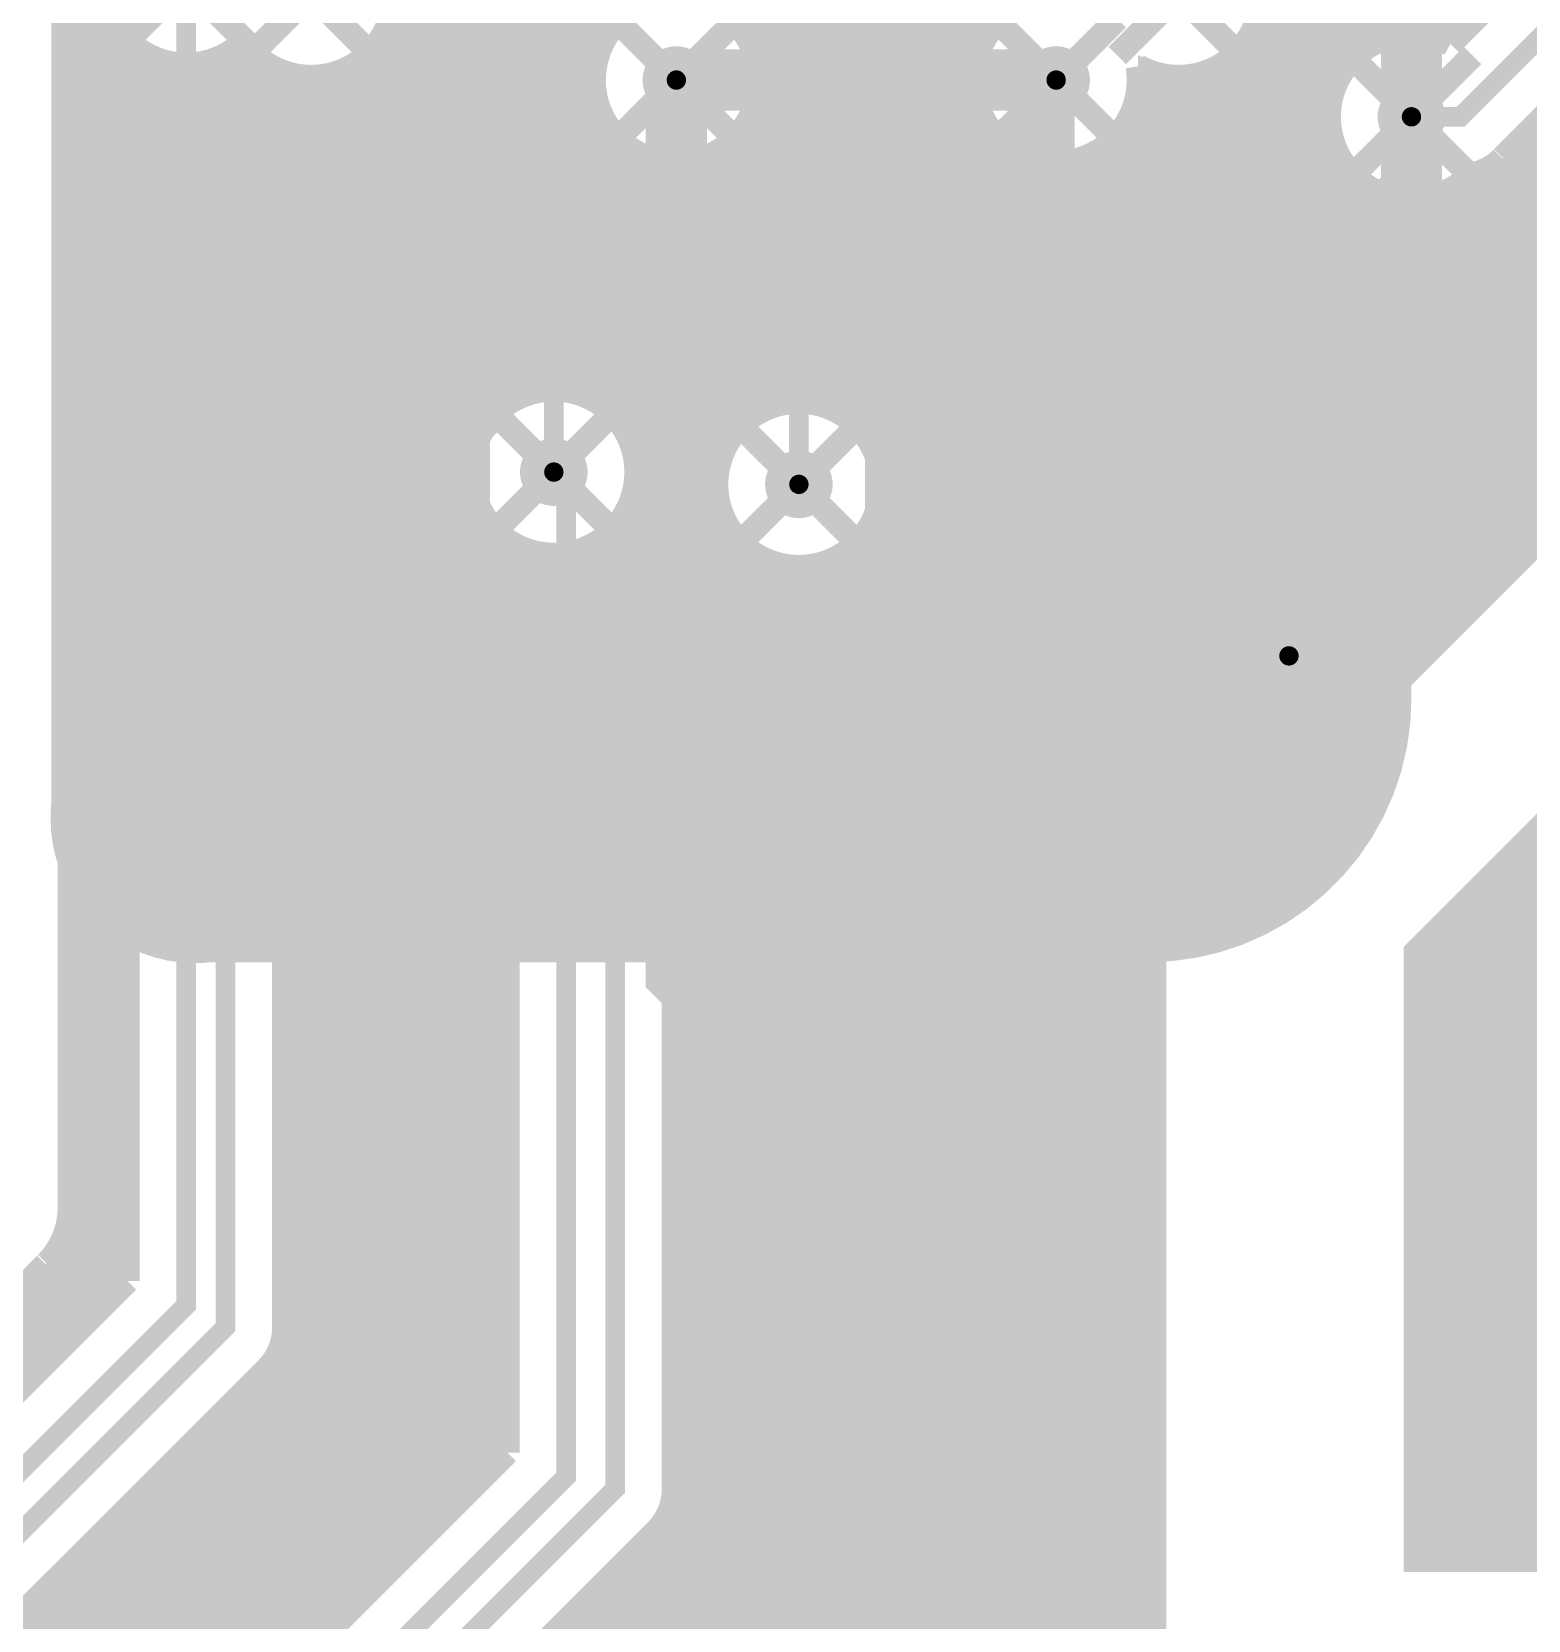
# Model space of a CAD drawing. Extents: x -20 to 155, y -91 to 215.
# Drawn here: x 45.39 to 60.9, y 74.46 to 90.92 of the extents above; entities that cross this region are included whole.
import ezdxf

# ---------------------------------------------------------------- set-up
doc = ezdxf.new("R2010")
doc.units = 0
doc.header["$MEASUREMENT"] = 0
doc.layers.get('0').update_dxf_attribs({"linetype": 'CONTINUOUS'})
for name, color, linetype in [('25-334-0_BOT', 7, 'CONTINUOUS'), ('25-334-0_DRD', 7, 'CONTINUOUS'), ('25-334-0_DRL', 2, 'CONTINUOUS'), ('25-334-0_IN1', 4, 'CONTINUOUS'), ('25-334-0_IN2', 3, 'CONTINUOUS'), ('25-334-0_SMT', 10, 'CONTINUOUS'), ('25-334-0_SPT', 14, 'CONTINUOUS'), ('25-334-0_SST', 12, 'CONTINUOUS'), ('25-334-0_TOP', 11, 'CONTINUOUS'), ('THRUHOLE_TAP', 15, 'CONTINUOUS')]:
    doc.layers.add(name, color=color, linetype=linetype)

# ---------------------------------------------------------------- blocks, each defined once
blk = doc.blocks.new('ROUND_64')
at = {"const_width": 0.35052}
blk.add_lwpolyline([(-0.17526, 0, 1), (0.17526, 0, 1)], format="xyb", close=True, dxfattribs=at)
blk = doc.blocks.new('ROUND_66')
at = {"const_width": 0.35052}
blk.add_lwpolyline([(-0.17526, 0, 1), (0.17526, 0, 1)], format="xyb", close=True, dxfattribs=at)
blk = doc.blocks.new('ROUND_84')
at = {"const_width": 0.10033}
blk.add_lwpolyline([(-0.050164, 0, 1), (0.050164, 0, 1)], format="xyb", close=True, dxfattribs=at)
blk = doc.blocks.new('ROUND_86')
at = {"const_width": 0.10033}
blk.add_lwpolyline([(-0.050164, 0, 1), (0.050164, 0, 1)], format="xyb", close=True, dxfattribs=at)
blk = doc.blocks.new('ROUND_87')
at = {"const_width": 0.10033}
blk.add_lwpolyline([(-0.050164, 0, 1), (0.050164, 0, 1)], format="xyb", close=True, dxfattribs=at)
blk = doc.blocks.new('ROUND_23')
at = {"const_width": 0.35052}
blk.add_lwpolyline([(-0.17526, 0, 1), (0.17526, 0, 1)], format="xyb", close=True, dxfattribs=at)
blk = doc.blocks.new('ROUND_69')
at = {"const_width": 0.35052}
blk.add_lwpolyline([(-0.17526, 0, 1), (0.17526, 0, 1)], format="xyb", close=True, dxfattribs=at)
blk = doc.blocks.new('RECTANGLE_5')
blk.add_solid([(0.4826, 0.4064), (0.4826, -0.4064), (-0.4826, 0.4064), (-0.4826, -0.4064)])
blk = doc.blocks.new('RECTANGLE_10')
blk.add_solid([(0.9017, 0.508), (0.9017, -0.508), (-0.9017, 0.508), (-0.9017, -0.508)])
blk = doc.blocks.new('OBLONG_50')
at = {"const_width": 0.65024}
blk.add_lwpolyline([(0, 0.50038), (0, -0.50038)], dxfattribs=at)
at = {"const_width": 0.32512}
for points in [[(-0.16256, 0.50038, 1), (0.16256, 0.50038, 1)], [(-0.16256, -0.50038, 1), (0.16256, -0.50038, 1)]]:
    blk.add_lwpolyline(points, format="xyb", close=True, dxfattribs=at)
blk = doc.blocks.new('ROUND_75')
at = {"const_width": 0.10033}
blk.add_lwpolyline([(-0.050164, 0, 1), (0.050164, 0, 1)], format="xyb", close=True, dxfattribs=at)

msp = doc.modelspace()

# ---------------------------------------------------------------- linework, layer by layer
at = {"layer": '25-334-0_BOT'}
for points, const_width in [([(45.9486, 148.5646), (45.9486, 81.99374)], 0.254), ([(45.72, 148.336), (45.72, 82.931)], 0.254), ([(59.436, 139.75842), (59.436, 90.86088)], 0.254), ([(59.2074, 99.60864), (59.2074, 90.75166)], 0.254), ([(58.9788, 99.29876), (58.9788, 90.52306)], 0.254), ([(58.7502, 91.59494), (58.7502, 82.1182)], 0.254), ([(59.563, 91.44), (59.563, 90.89136)], 0.254), ([(58.5216, 91.36634), (58.5216, 81.92516)], 0.254), ([(46.1772, 91.16568), (46.1772, 81.73466)], 0.254), ([(58.293, 91.25458), (58.293, 81.77276)], 0.254), ([(46.2534, 90.99804), (45.72, 90.99804)], 0.254), ([(58.0644, 90.97264), (58.0644, 81.65084)], 0.254), ([(59.563, 90.99804), (58.07456, 90.99804)], 0.254), ([(46.45406, 90.76944), (45.72, 90.76944)], 0.254), ([(46.4058, 90.81262), (46.4058, 81.57464)], 0.254), ([(47.62246, 90.76944), (47.5234, 90.76944)], 0.254), ([(47.5488, 90.78976), (47.5488, 81.407)], 0.254), ([(59.2328, 90.76944), (57.93994, 90.76944)], 0.254), ([(46.6344, 90.66022), (46.6344, 81.4705)], 0.254), ([(47.3202, 90.64752), (47.3202, 81.407)], 0.254), ([(47.7774, 90.62212), (47.7774, 81.407)], 0.254), ([(51.25974, 90.7034), (48.88738, 90.7034)], 0.254), ([(48.9204, 90.7034), (48.9204, 81.407)], 0.254), ([(49.149, 90.7034), (49.149, 81.407)], 0.254), ([(49.3776, 90.7034), (49.3776, 81.407)], 0.254), ([(49.6062, 90.7034), (49.6062, 81.407)], 0.254), ([(49.8348, 90.7034), (49.8348, 81.407)], 0.254), ([(50.0634, 90.7034), (50.0634, 86.79942)], 0.254), ([(50.292, 90.7034), (50.292, 87.05088)], 0.254), ([(50.5206, 90.7034), (50.5206, 87.17026)], 0.254), ([(50.7492, 90.7034), (50.7492, 87.21598)], 0.254), ([(50.9778, 90.7034), (50.9778, 87.1982)], 0.254), ([(51.2064, 90.7034), (51.2064, 87.11438)], 0.254), ([(52.07, 90.424), (56.007, 90.424)], 0.635), ([(57.8358, 90.66276), (57.8358, 81.55686)], 0.254), ([(47.91202, 90.54084), (45.72, 90.54084)], 0.254), ([(46.863, 90.59164), (46.863, 81.41462)], 0.254), ([(47.0916, 90.5891), (47.0916, 81.39684)], 0.254), ([(48.006, 90.50274), (48.006, 81.407)], 0.254), ([(48.2346, 90.45702), (48.2346, 81.407)], 0.254), ([(48.4632, 90.4748), (48.4632, 81.407)], 0.254), ([(51.2191, 90.54084), (48.65878, 90.54084)], 0.254), ([(48.6918, 90.55608), (48.6918, 81.407)], 0.254), ([(56.90362, 90.54084), (56.85536, 90.54084)], 0.254), ([(56.9214, 90.53322), (56.9214, 81.407)], 0.254), ([(57.15, 90.46464), (57.15, 81.41208)], 0.254), ([(57.3786, 90.4621), (57.3786, 81.44002)], 0.254), ([(57.6072, 90.52052), (57.6072, 81.48828)], 0.254), ([(58.9915, 90.54084), (57.65038, 90.54084)], 0.254), ([(51.2191, 90.31224), (45.72, 90.31224)], 0.254), ([(58.87466, 90.31224), (56.8579, 90.31224)], 0.254), ([(51.2826, 90.08364), (45.72, 90.08364)], 0.254), ([(58.83402, 90.08364), (56.7944, 90.08364)], 0.254), ([(51.42738, 89.85504), (45.72, 89.85504)], 0.254), ([(51.435, 89.84742), (51.435, 86.93658)], 0.254), ([(58.8518, 89.85504), (56.64962, 89.85504)], 0.254), ([(56.6928, 89.90838), (56.6928, 81.407)], 0.254), ([(51.7525, 89.62644), (45.72, 89.62644)], 0.254), ([(51.6636, 89.66708), (51.6636, 81.407)], 0.254), ([(58.9407, 89.62644), (56.32196, 89.62644)], 0.254), ([(56.4642, 89.69756), (56.4642, 81.407)], 0.254), ([(51.8922, 89.5858), (51.8922, 81.407)], 0.254), ([(52.1208, 89.56802), (52.1208, 81.407)], 0.254), ([(55.77332, 89.5985), (52.30114, 89.5985)], 0.254), ([(52.3494, 89.5985), (52.3494, 81.407)], 0.254), ([(52.578, 89.5985), (52.578, 86.6267)], 0.254), ([(52.8066, 89.5985), (52.8066, 86.90356)], 0.254), ([(53.0352, 89.5985), (53.0352, 87.0331)], 0.254), ([(53.2638, 89.5985), (53.2638, 87.08644)], 0.254), ([(53.4924, 89.5985), (53.4924, 87.07628)], 0.254), ([(53.721, 89.5985), (53.721, 87.00008)], 0.254), ([(53.9496, 89.5985), (53.9496, 86.83498)], 0.254), ([(54.1782, 89.5985), (54.1782, 86.41334)], 0.254), ([(54.4068, 89.5985), (54.4068, 81.407)], 0.254), ([(54.6354, 89.5985), (54.6354, 81.407)], 0.254), ([(54.864, 89.5985), (54.864, 81.407)], 0.254), ([(55.0926, 89.5985), (55.0926, 81.407)], 0.254), ([(55.3212, 89.5985), (55.3212, 81.407)], 0.254), ([(55.5498, 89.5985), (55.5498, 81.407)], 0.254), ([(55.7784, 89.59596), (55.7784, 81.407)], 0.254), ([(56.007, 89.56548), (56.007, 81.407)], 0.254), ([(56.2356, 89.59596), (56.2356, 81.407)], 0.254), ([(58.9788, 89.56294), (58.9788, 82.36458)], 0.254), ([(59.12358, 89.39784), (45.72, 89.39784)], 0.254), ([(59.2074, 89.33434), (59.2074, 82.69478)], 0.254), ([(59.563, 89.16924), (45.72, 89.16924)], 0.254), ([(59.436, 89.22258), (59.436, 83.20532)], 0.254), ([(59.563, 89.19464), (59.563, 84.074)], 0.254), ([(59.563, 88.94064), (45.72, 88.94064)], 0.254), ([(59.563, 88.71204), (45.72, 88.71204)], 0.254), ([(59.563, 88.48344), (45.72, 88.48344)], 0.254), ([(59.563, 88.25484), (45.72, 88.25484)], 0.254), ([(59.563, 88.02624), (45.72, 88.02624)], 0.254), ([(59.563, 87.79764), (45.72, 87.79764)], 0.254), ([(59.563, 87.56904), (45.72, 87.56904)], 0.254), ([(59.563, 87.34044), (45.72, 87.34044)], 0.254), ([(50.38598, 87.11184), (45.72, 87.11184)], 0.254), ([(59.563, 87.11184), (51.21148, 87.11184)], 0.254), ([(50.11928, 86.88324), (45.72, 86.88324)], 0.254), ([(52.7812, 86.88324), (51.47818, 86.88324)], 0.254), ([(59.563, 86.88324), (53.8988, 86.88324)], 0.254), ([(49.99482, 86.65464), (45.72, 86.65464)], 0.254), ([(52.59324, 86.65464), (51.60518, 86.65464)], 0.254), ([(59.563, 86.65464), (54.08676, 86.65464)], 0.254), ([(49.94402, 86.42604), (45.72, 86.42604)], 0.254), ([(52.50434, 86.42604), (51.65344, 86.42604)], 0.254), ([(59.563, 86.42604), (54.17566, 86.42604)], 0.254), ([(49.95672, 86.19744), (45.72, 86.19744)], 0.254), ([(52.48148, 86.19744), (51.64074, 86.19744)], 0.254), ([(59.563, 86.19744), (54.19598, 86.19744)], 0.254), ([(54.1782, 86.05012), (54.1782, 81.407)], 0.254), ([(50.03546, 85.96884), (45.72, 85.96884)], 0.254), ([(50.0634, 85.92058), (50.0634, 81.407)], 0.254), ([(52.52466, 85.96884), (51.562, 85.96884)], 0.254), ([(52.578, 85.8393), (52.578, 81.407)], 0.254), ([(59.563, 85.96884), (54.15534, 85.96884)], 0.254), ([(50.20564, 85.74024), (45.72, 85.74024)], 0.254), ([(50.292, 85.66912), (50.292, 81.407)], 0.254), ([(52.63642, 85.74024), (51.39182, 85.74024)], 0.254), ([(51.435, 85.78342), (51.435, 81.407)], 0.254), ([(59.563, 85.74024), (54.04104, 85.74024)], 0.254), ([(50.673, 85.51164), (45.72, 85.51164)], 0.254), ([(50.5206, 85.54974), (50.5206, 81.407)], 0.254), ([(50.7492, 85.50402), (50.7492, 81.407)], 0.254), ([(52.87518, 85.51164), (50.927, 85.51164)], 0.254), ([(50.9778, 85.5218), (50.9778, 81.407)], 0.254), ([(51.2064, 85.60308), (51.2064, 81.407)], 0.254), ([(52.8066, 85.5599), (52.8066, 81.407)], 0.254), ([(59.563, 85.51164), (53.80482, 85.51164)], 0.254), ([(53.9496, 85.62848), (53.9496, 81.407)], 0.254), ([(53.0352, 85.43036), (53.0352, 81.407)], 0.254), ([(53.2638, 85.37956), (53.2638, 81.407)], 0.254), ([(53.4924, 85.38972), (53.4924, 81.407)], 0.254), ([(53.721, 85.46338), (53.721, 81.407)], 0.254), ([(59.563, 85.28304), (45.72, 85.28304)], 0.254), ([(59.563, 85.05444), (45.72, 85.05444)], 0.254), ([(59.563, 84.82584), (45.72, 84.82584)], 0.254), ([(59.563, 84.59724), (45.72, 84.59724)], 0.254), ([(59.563, 84.36864), (45.72, 84.36864)], 0.254), ([(59.563, 84.14004), (45.72, 84.14004)], 0.254), ([(59.563, 84.0105), (59.56223, 84.07398)], 0.254), ([(59.56046, 83.91144), (45.72, 83.91144)], 0.254), ([(59.54268, 83.68284), (45.72, 83.68284)], 0.254), ([(59.50204, 83.45424), (45.72, 83.45424)], 0.254), ([(59.44108, 83.22564), (45.72, 83.22564)], 0.254), ([(59.35726, 82.99704), (45.72, 82.99704)], 0.254), ([(45.72, 82.931), (45.72, 82.6008)], 0.254), ([(59.24804, 82.76844), (45.70984, 82.76844)], 0.254), ([(59.10834, 82.53984), (45.72762, 82.53984)], 0.254), ([(58.93308, 82.31124), (45.78604, 82.31124)], 0.254), ([(58.70956, 82.08264), (45.89272, 82.08264)], 0.254), ([(58.42, 81.85404), (46.05782, 81.85404)], 0.254), ([(58.00598, 81.62544), (46.32198, 81.62544)], 0.254), ([(56.896, 81.407), (47.244, 81.407)], 0.254), ([(56.896, 81.407), (56.9595, 81.40623)], 0.254)]:
    msp.add_lwpolyline(points, dxfattribs=dict(at, const_width=const_width))
at = {"layer": '25-334-0_BOT', "const_width": 0.254}
for points in [[(46.13148, 91.44, 0.4142136), (46.99, 90.58148)], [(57.277, 90.45448, 0.3832869), (58.13044, 91.22156)], [(46.99, 90.58148, 0.1929268), (47.58291, 90.8191)], [(47.58182, 90.82024, 0.2446712), (48.2854, 90.45403)], [(59.563, 90.89136, 0.3713315), (58.83148, 90.043)], [(59.563, 90.89136, 0.3713315), (58.83148, 90.043)], [(48.2854, 90.45448, 0.1972779), (48.88864, 90.70213)], [(51.25974, 90.7034, 0.0832061), (51.21292, 90.424)], [(56.85282, 90.56624, 0.1298674), (57.277, 90.45418)], [(56.86552, 90.424, 0.0416763), (56.85363, 90.56638)], [(51.21148, 90.424, 0.4142136), (52.07, 89.56548)], [(56.007, 89.56548, 0.4142136), (56.86552, 90.424)], [(58.83148, 90.043, 0.3713321), (59.563, 89.19464)], [(58.83148, 90.043, 0.3713321), (59.563, 89.19464)], [(52.07, 89.56548, 0.068358), (52.30148, 89.59727)], [(55.77332, 89.5985, 0.0690745), (56.007, 89.56606)], [(50.8, 87.21852, 0.4142136), (49.94148, 86.36)], [(51.65852, 86.36, 0.4142136), (50.8, 87.21852)], [(53.34, 87.09152, 0.4142136), (52.48148, 86.233)], [(54.19852, 86.233, 0.4142136), (53.34, 87.09152)], [(49.94148, 86.36, 0.4142136), (50.8, 85.50148)], [(50.8, 85.50148, 0.4142136), (51.65852, 86.36)], [(52.48148, 86.233, 0.4142136), (53.34, 85.37448)], [(53.34, 85.37448, 0.4142136), (54.19852, 86.233)], [(56.9595, 81.407, 0.4142136), (59.563, 84.0105)], [(45.72, 82.931, 0.0302349), (45.71001, 82.7659)], [(45.70984, 82.7659, 0.4142136), (47.0789, 81.39684)], [(47.0789, 81.39684, 0.0302348), (47.24402, 81.40683)]]:
    msp.add_lwpolyline(points, format="xyb", dxfattribs=at)
at = {"layer": '25-334-0_DRD', "const_width": 0.254}
for points in [[(47.625, 92.075), (46.355, 90.805)], [(47.625, 90.805), (46.355, 92.075)], [(48.9204, 91.948), (47.6504, 90.678)], [(48.9204, 90.678), (47.6504, 91.948)], [(57.912, 91.948), (56.642, 90.678)], [(57.912, 90.678), (56.642, 91.948)], [(52.705, 91.059), (51.435, 89.789)], [(52.705, 89.789), (51.435, 91.059)], [(56.642, 91.059), (55.372, 89.789)], [(56.642, 89.789), (55.372, 91.059)], [(60.325, 90.678), (59.055, 89.408)], [(60.325, 89.408), (59.055, 90.678)], [(60.325, 90.678), (59.055, 89.408)], [(60.325, 89.408), (59.055, 90.678)], [(51.435, 86.995), (50.165, 85.725)], [(51.435, 85.725), (50.165, 86.995)], [(53.975, 86.868), (52.705, 85.598)], [(53.975, 85.598), (52.705, 86.868)], [(59.055, 85.09), (57.785, 83.82)], [(59.055, 83.82), (57.785, 85.09)]]:
    msp.add_lwpolyline(points, dxfattribs=at)
at = {"layer": '25-334-0_DRL', "const_width": 1.99898}
msp.add_lwpolyline([(60.60948, 74.96048), (60.60948, 81.026), (71.91248, 92.329)], dxfattribs=at)
at = {"layer": '25-334-0_IN1'}
for points, const_width in [([(91.567, 106.934), (77.089, 106.934), (60.198, 90.043), (59.69, 90.043)], 0.2032), ([(72.28332, 101.26472), (60.63488, 89.61882)], 0.254), ([(72.263, 96.901), (57.023, 81.661)], 0.254), ([(49.1998, 92.7735), (49.1998, 75.07986)], 0.254), ([(49.4284, 92.7735), (49.4284, 75.30846)], 0.254), ([(49.657, 92.7735), (49.657, 75.53706)], 0.254), ([(49.8856, 92.7735), (49.8856, 75.76566)], 0.254), ([(50.1142, 92.7735), (50.1142, 86.87562)], 0.254), ([(50.3428, 92.7735), (50.3428, 87.08644)], 0.254), ([(50.5714, 92.7735), (50.5714, 87.1855)], 0.254), ([(50.8, 92.7735), (50.8, 87.21852)], 0.254), ([(51.0286, 92.7735), (51.0286, 87.1855)], 0.254), ([(51.2572, 92.7735), (51.2572, 90.69832)], 0.254), ([(51.4858, 92.7735), (51.4858, 91.05138)], 0.254), ([(52.8574, 92.7735), (52.8574, 90.76436)], 0.254), ([(53.086, 92.7735), (53.086, 87.05088)], 0.254), ([(53.3146, 92.7735), (53.3146, 87.08898)], 0.254), ([(53.5432, 92.7735), (53.5432, 87.06612)], 0.254), ([(53.7718, 92.7735), (53.7718, 86.97468)], 0.254), ([(54.0004, 92.7735), (54.0004, 86.7791)], 0.254), ([(54.229, 92.7735), (54.229, 68.58)], 0.254), ([(54.4576, 92.7735), (54.4576, 68.8086)], 0.254), ([(54.6862, 92.7735), (54.6862, 69.0372)], 0.254), ([(54.9148, 92.7735), (54.9148, 69.2658)], 0.254), ([(55.1434, 92.7735), (55.1434, 69.4944)], 0.254), ([(55.372, 92.7735), (55.372, 91.00058)], 0.254), ([(59.0296, 92.7735), (59.0296, 90.5891)], 0.254), ([(59.2582, 92.7735), (59.2582, 90.78468)], 0.254), ([(59.4868, 92.7735), (59.4868, 90.87612)], 0.254), ([(59.7154, 92.7735), (59.7154, 90.89898)], 0.254), ([(59.944, 92.7735), (59.944, 90.86088)], 0.254), ([(62.07252, 92.77858), (60.09386, 90.79992)], 0.254), ([(60.1726, 92.7735), (60.1726, 90.87866)], 0.254), ([(58.801, 91.6813), (58.801, 83.439)], 0.254), ([(45.9994, 91.567), (45.9994, 77.59446)], 0.254), ([(26.035, 74.05878), (43.32478, 74.05878), (46.99, 77.724), (46.99, 91.44)], 0.2032), ([(48.2854, 91.313), (47.3964, 90.424), (47.3964, 77.4954), (40.61968, 70.71868), (26.035, 70.71868)], 0.2032), ([(45.7835, 91.3511), (45.7835, 78.74)], 0.254), ([(58.3438, 91.27236), (58.3438, 82.9818)], 0.254), ([(58.5724, 91.4019), (58.5724, 83.2104)], 0.254), ([(58.1152, 91.13012), (58.1152, 82.7532)], 0.254), ([(46.24832, 91.0082), (45.7835, 91.0082)], 0.254), ([(46.228, 91.0463), (46.228, 77.82306)], 0.254), ([(51.44262, 91.0082), (49.0855, 91.0082)], 0.254), ([(55.37962, 91.0082), (52.69738, 91.0082)], 0.254), ([(60.2996, 91.0082), (58.0771, 91.0082)], 0.254), ([(46.3804, 90.7796), (45.7835, 90.7796)], 0.254), ([(46.3804, 90.83548), (46.3804, 77.97546)], 0.254), ([(51.29022, 90.7796), (48.95596, 90.7796)], 0.254), ([(48.9712, 90.79738), (48.9712, 74.85126)], 0.254), ([(55.22722, 90.7796), (52.84978, 90.7796)], 0.254), ([(59.25058, 90.7796), (57.94756, 90.7796)], 0.254), ([(57.8866, 90.70848), (57.8866, 82.5246)], 0.254), ([(46.3804, 90.551), (45.7835, 90.551)], 0.254), ([(48.29048, 90.45448), (48.006, 90.17)], 0.254), ([(48.2854, 90.4494), (48.2854, 74.16546)], 0.254), ([(48.514, 90.48496), (48.514, 74.39406)], 0.254), ([(51.22164, 90.551), (48.6791, 90.551)], 0.254), ([(48.7426, 90.58656), (48.7426, 74.62266)], 0.254), ([(55.15864, 90.551), (52.91836, 90.551)], 0.254), ([(56.8833, 90.551), (56.85536, 90.551)], 0.254), ([(56.9722, 90.51036), (56.9722, 71.3232)], 0.254), ([(57.2008, 90.45956), (57.2008, 81.8388)], 0.254), ([(57.4294, 90.46972), (57.4294, 82.0674)], 0.254), ([(57.658, 90.54338), (57.658, 82.296)], 0.254), ([(58.99912, 90.551), (57.6707, 90.551)], 0.254), ([(46.3804, 90.3224), (45.7835, 90.3224)], 0.254), ([(51.2191, 90.3224), (48.15586, 90.3224)], 0.254), ([(55.1561, 90.3224), (52.9209, 90.3224)], 0.254), ([(58.87974, 90.3224), (56.8579, 90.3224)], 0.254), ([(48.006, 90.17), (48.006, 77.4954)], 0.254), ([(48.0568, 90.2208), (48.0568, 73.93686)], 0.254), ([(51.2572, 90.14968), (51.2572, 87.08644)], 0.254), ([(46.3804, 90.0938), (45.7835, 90.0938)], 0.254), ([(51.27752, 90.0938), (48.006, 90.0938)], 0.254), ([(52.8574, 90.08364), (52.8574, 86.94166)], 0.254), ([(55.21452, 90.0938), (52.85994, 90.0938)], 0.254), ([(56.7436, 89.98458), (56.7436, 71.0946)], 0.254), ([(58.83402, 90.0938), (56.79694, 90.0938)], 0.254), ([(46.3804, 89.8652), (45.7835, 89.8652)], 0.254), ([(51.41976, 89.8652), (48.006, 89.8652)], 0.254), ([(51.4858, 89.79662), (51.4858, 86.87562)], 0.254), ([(55.35676, 89.8652), (52.72024, 89.8652)], 0.254), ([(55.372, 89.84742), (55.372, 69.723)], 0.254), ([(58.8518, 89.8652), (56.65724, 89.8652)], 0.254), ([(60.8584, 89.8398), (60.8584, 85.4964)], 0.254), ([(65.2272, 89.8652), (60.88126, 89.8652)], 0.254), ([(46.3804, 89.6366), (45.7835, 89.6366)], 0.254), ([(51.72964, 89.6366), (48.006, 89.6366)], 0.254), ([(51.7144, 89.64422), (51.7144, 85.46846)], 0.254), ([(52.4002, 89.63152), (52.4002, 86.15426)], 0.254), ([(55.66664, 89.6366), (52.41036, 89.6366)], 0.254), ([(52.6288, 89.77376), (52.6288, 86.71306)], 0.254), ([(55.6006, 89.66708), (55.6006, 69.9516)], 0.254), ([(56.2864, 89.61374), (56.2864, 70.6374)], 0.254), ([(58.93308, 89.6366), (56.34736, 89.6366)], 0.254), ([(56.515, 89.73312), (56.515, 70.866)], 0.254), ([(60.6298, 89.6112), (60.6298, 85.2678)], 0.254), ([(64.9986, 89.6366), (60.65266, 89.6366)], 0.254), ([(51.943, 89.57564), (51.943, 85.69706)], 0.254), ([(52.1716, 89.5731), (52.1716, 85.92566)], 0.254), ([(55.8292, 89.5858), (55.8292, 70.1802)], 0.254), ([(56.0578, 89.56802), (56.0578, 70.4088)], 0.254), ([(59.0296, 89.49436), (59.0296, 83.6676)], 0.254), ([(60.4012, 89.46896), (60.4012, 85.0392)], 0.254), ([(46.3804, 89.408), (45.7835, 89.408)], 0.254), ([(59.11342, 89.408), (48.006, 89.408)], 0.254), ([(59.2582, 89.30132), (59.2582, 83.8962)], 0.254), ([(60.1726, 89.33434), (60.1726, 84.8106)], 0.254), ([(64.77, 89.408), (60.26658, 89.408)], 0.254), ([(46.3804, 89.1794), (45.7835, 89.1794)], 0.254), ([(64.5414, 89.1794), (48.006, 89.1794)], 0.254), ([(59.4868, 89.20988), (59.4868, 84.1248)], 0.254), ([(59.7154, 89.18448), (59.7154, 84.3534)], 0.254), ([(59.944, 89.22258), (59.944, 84.582)], 0.254), ([(46.3804, 88.9508), (45.7835, 88.9508)], 0.254), ([(64.3128, 88.9508), (48.006, 88.9508)], 0.254), ([(46.3804, 88.7222), (45.7835, 88.7222)], 0.254), ([(64.0842, 88.7222), (48.006, 88.7222)], 0.254), ([(46.3804, 88.4936), (45.7835, 88.4936)], 0.254), ([(63.8556, 88.4936), (48.006, 88.4936)], 0.254), ([(46.3804, 88.265), (45.7835, 88.265)], 0.254), ([(63.627, 88.265), (48.006, 88.265)], 0.254), ([(46.3804, 88.0364), (45.7835, 88.0364)], 0.254), ([(63.3984, 88.0364), (48.006, 88.0364)], 0.254), ([(46.3804, 87.8078), (45.7835, 87.8078)], 0.254), ([(63.1698, 87.8078), (48.006, 87.8078)], 0.254), ([(46.3804, 87.5792), (45.7835, 87.5792)], 0.254), ([(62.9412, 87.5792), (48.006, 87.5792)], 0.254), ([(46.3804, 87.3506), (45.7835, 87.3506)], 0.254), ([(62.7126, 87.3506), (48.006, 87.3506)], 0.254), ([(46.3804, 87.122), (45.7835, 87.122)], 0.254), ([(50.4063, 87.122), (48.006, 87.122)], 0.254), ([(62.484, 87.122), (51.1937, 87.122)], 0.254), ([(46.3804, 86.8934), (45.7835, 86.8934)], 0.254), ([(50.1269, 86.8934), (48.006, 86.8934)], 0.254), ([(52.79136, 86.8934), (51.47056, 86.8934)], 0.254), ([(62.2554, 86.8934), (53.8861, 86.8934)], 0.254), ([(46.3804, 86.6648), (45.7835, 86.6648)], 0.254), ([(49.99736, 86.6648), (48.006, 86.6648)], 0.254), ([(52.59832, 86.6648), (51.6001, 86.6648)], 0.254), ([(62.0268, 86.6648), (54.08168, 86.6648)], 0.254), ([(8.89, 47.37354), (11.55954, 47.37354), (24.765, 60.579), (35.56, 60.579), (50.927, 75.946), (50.927, 86.36), (50.8, 86.36)], 0.2032), ([(46.3804, 86.4362), (45.7835, 86.4362)], 0.254), ([(49.94656, 86.4362), (48.006, 86.4362)], 0.254), ([(52.50688, 86.4362), (51.65344, 86.4362)], 0.254), ([(61.7982, 86.4362), (54.17312, 86.4362)], 0.254), ([(26.035, 58.03392), (26.28392, 58.03392), (28.321, 60.071), (35.687, 60.071), (51.435, 75.819), (51.435, 84.328), (53.34, 86.233)], 0.2032), ([(46.3804, 86.2076), (45.7835, 86.2076)], 0.254), ([(49.95672, 86.2076), (48.006, 86.2076)], 0.254), ([(52.48148, 86.23808), (51.5366, 85.29066)], 0.254), ([(52.451, 86.2076), (51.64328, 86.2076)], 0.254), ([(61.5696, 86.2076), (54.19598, 86.2076)], 0.254), ([(46.3804, 85.979), (45.7835, 85.979)], 0.254), ([(50.03038, 85.979), (48.006, 85.979)], 0.254), ([(50.1142, 85.84438), (50.1142, 75.99426)], 0.254), ([(51.5366, 85.92058), (51.5366, 85.29066)], 0.254), ([(52.2224, 85.979), (51.56708, 85.979)], 0.254), ([(61.341, 85.979), (54.15788, 85.979)], 0.254), ([(46.3804, 85.7504), (45.7835, 85.7504)], 0.254), ([(50.19548, 85.7504), (48.006, 85.7504)], 0.254), ([(51.9938, 85.7504), (51.5366, 85.7504)], 0.254), ([(54.0004, 85.68436), (54.0004, 68.3514)], 0.254), ([(61.1124, 85.7504), (54.04866, 85.7504)], 0.254), ([(46.3804, 85.5218), (45.7835, 85.5218)], 0.254), ([(50.3174, 85.5218), (48.006, 85.5218)], 0.254), ([(50.3174, 85.65134), (50.3174, 76.19746)], 0.254), ([(51.7652, 85.5218), (51.5366, 85.5218)], 0.254), ([(60.8838, 85.5218), (53.82006, 85.5218)], 0.254), ([(53.34508, 85.37448), (52.0446, 84.074)], 0.254), ([(53.3146, 85.344), (53.3146, 67.6656)], 0.254), ([(53.5432, 85.39988), (53.5432, 67.8942)], 0.254), ([(53.7718, 85.49132), (53.7718, 68.1228)], 0.254), ([(46.3804, 85.2932), (45.7835, 85.2932)], 0.254), ([(50.3174, 85.2932), (48.006, 85.2932)], 0.254), ([(60.6552, 85.2932), (53.26126, 85.2932)], 0.254), ([(46.3804, 85.0646), (45.7835, 85.0646)], 0.254), ([(50.3174, 85.0646), (48.006, 85.0646)], 0.254), ([(60.4266, 85.0646), (53.03266, 85.0646)], 0.254), ([(53.086, 85.1154), (53.086, 67.437)], 0.254), ([(46.3804, 84.836), (45.7835, 84.836)], 0.254), ([(50.3174, 84.836), (48.006, 84.836)], 0.254), ([(60.198, 84.836), (52.80406, 84.836)], 0.254), ([(52.8574, 84.8868), (52.8574, 67.2084)], 0.254), ([(46.3804, 84.6074), (45.7835, 84.6074)], 0.254), ([(50.3174, 84.6074), (48.006, 84.6074)], 0.254), ([(59.9694, 84.6074), (52.57546, 84.6074)], 0.254), ([(52.6288, 84.6582), (52.6288, 66.9798)], 0.254), ([(46.3804, 84.3788), (45.7835, 84.3788)], 0.254), ([(50.3174, 84.3788), (48.006, 84.3788)], 0.254), ([(59.7408, 84.3788), (52.34686, 84.3788)], 0.254), ([(52.4002, 84.4296), (52.4002, 66.7512)], 0.254), ([(52.1716, 84.201), (52.1716, 66.5226)], 0.254), ([(46.3804, 84.1502), (45.7835, 84.1502)], 0.254), ([(50.3174, 84.1502), (48.006, 84.1502)], 0.254), ([(52.0446, 84.074), (52.0446, 75.819)], 0.254), ([(59.5122, 84.1502), (52.11826, 84.1502)], 0.254), ([(46.3804, 83.9216), (45.7835, 83.9216)], 0.254), ([(50.3174, 83.9216), (48.006, 83.9216)], 0.254), ([(59.2836, 83.9216), (52.0446, 83.9216)], 0.254), ([(46.3804, 83.693), (45.7835, 83.693)], 0.254), ([(50.3174, 83.693), (48.006, 83.693)], 0.254), ([(59.055, 83.693), (52.0446, 83.693)], 0.254), ([(46.3804, 83.4644), (45.7835, 83.4644)], 0.254), ([(50.3174, 83.4644), (48.006, 83.4644)], 0.254), ([(58.8264, 83.4644), (52.0446, 83.4644)], 0.254), ([(46.3804, 83.2358), (45.7835, 83.2358)], 0.254), ([(50.3174, 83.2358), (48.006, 83.2358)], 0.254), ([(58.5978, 83.2358), (52.0446, 83.2358)], 0.254), ([(46.3804, 83.0072), (45.7835, 83.0072)], 0.254), ([(50.3174, 83.0072), (48.006, 83.0072)], 0.254), ([(58.3692, 83.0072), (52.0446, 83.0072)], 0.254), ([(46.3804, 82.7786), (45.7835, 82.7786)], 0.254), ([(50.3174, 82.7786), (48.006, 82.7786)], 0.254), ([(58.1406, 82.7786), (52.0446, 82.7786)], 0.254), ([(46.3804, 82.55), (45.7835, 82.55)], 0.254), ([(50.3174, 82.55), (48.006, 82.55)], 0.254), ([(57.912, 82.55), (52.0446, 82.55)], 0.254), ([(46.3804, 82.3214), (45.7835, 82.3214)], 0.254), ([(50.3174, 82.3214), (48.006, 82.3214)], 0.254), ([(57.6834, 82.3214), (52.0446, 82.3214)], 0.254), ([(46.3804, 82.0928), (45.7835, 82.0928)], 0.254), ([(50.3174, 82.0928), (48.006, 82.0928)], 0.254), ([(57.4548, 82.0928), (52.0446, 82.0928)], 0.254), ([(46.3804, 81.8642), (45.7835, 81.8642)], 0.254), ([(50.3174, 81.8642), (48.006, 81.8642)], 0.254), ([(57.2262, 81.8642), (52.0446, 81.8642)], 0.254), ([(46.3804, 81.6356), (45.7835, 81.6356)], 0.254), ([(50.3174, 81.6356), (48.006, 81.6356)], 0.254), ([(57.023, 81.6356), (52.0446, 81.6356)], 0.254), ([(57.023, 81.661), (57.023, 71.374)], 0.254), ([(46.3804, 81.407), (45.7835, 81.407)], 0.254), ([(50.3174, 81.407), (48.006, 81.407)], 0.254), ([(57.023, 81.407), (52.0446, 81.407)], 0.254), ([(46.3804, 81.1784), (45.7835, 81.1784)], 0.254), ([(50.3174, 81.1784), (48.006, 81.1784)], 0.254), ([(57.023, 81.1784), (52.0446, 81.1784)], 0.254), ([(46.3804, 80.9498), (45.7835, 80.9498)], 0.254), ([(50.3174, 80.9498), (48.006, 80.9498)], 0.254), ([(57.023, 80.9498), (52.0446, 80.9498)], 0.254), ([(46.3804, 80.7212), (45.7835, 80.7212)], 0.254), ([(50.3174, 80.7212), (48.006, 80.7212)], 0.254), ([(57.023, 80.7212), (52.0446, 80.7212)], 0.254), ([(46.3804, 80.4926), (45.7835, 80.4926)], 0.254), ([(50.3174, 80.4926), (48.006, 80.4926)], 0.254), ([(57.023, 80.4926), (52.0446, 80.4926)], 0.254), ([(46.3804, 80.264), (45.7835, 80.264)], 0.254), ([(50.3174, 80.264), (48.006, 80.264)], 0.254), ([(57.023, 80.264), (52.0446, 80.264)], 0.254), ([(46.3804, 80.0354), (45.7835, 80.0354)], 0.254), ([(50.3174, 80.0354), (48.006, 80.0354)], 0.254), ([(57.023, 80.0354), (52.0446, 80.0354)], 0.254), ([(46.3804, 79.8068), (45.7835, 79.8068)], 0.254), ([(50.3174, 79.8068), (48.006, 79.8068)], 0.254), ([(57.023, 79.8068), (52.0446, 79.8068)], 0.254), ([(46.3804, 79.5782), (45.7835, 79.5782)], 0.254), ([(50.3174, 79.5782), (48.006, 79.5782)], 0.254), ([(57.023, 79.5782), (52.0446, 79.5782)], 0.254), ([(46.3804, 79.3496), (45.7835, 79.3496)], 0.254), ([(50.3174, 79.3496), (48.006, 79.3496)], 0.254), ([(57.023, 79.3496), (52.0446, 79.3496)], 0.254), ([(46.3804, 79.121), (45.7835, 79.121)], 0.254), ([(50.3174, 79.121), (48.006, 79.121)], 0.254), ([(57.023, 79.121), (52.0446, 79.121)], 0.254), ([(46.3804, 78.8924), (45.7835, 78.8924)], 0.254), ([(50.3174, 78.8924), (48.006, 78.8924)], 0.254), ([(57.023, 78.8924), (52.0446, 78.8924)], 0.254), ([(45.7708, 78.59522), (45.7708, 77.36586)], 0.254), ([(46.3804, 78.6638), (45.77842, 78.6638)], 0.254), ([(50.3174, 78.6638), (48.006, 78.6638)], 0.254), ([(57.023, 78.6638), (52.0446, 78.6638)], 0.254), ([(46.3804, 78.4352), (45.72508, 78.4352)], 0.254), ([(50.3174, 78.4352), (48.006, 78.4352)], 0.254), ([(57.023, 78.4352), (52.0446, 78.4352)], 0.254), ([(45.53458, 78.14818), (42.45102, 75.06462)], 0.254), ([(45.5422, 78.1558), (45.5422, 77.13726)], 0.254), ([(46.3804, 78.2066), (45.58792, 78.2066)], 0.254), ([(50.3174, 78.2066), (48.006, 78.2066)], 0.254), ([(57.023, 78.2066), (52.0446, 78.2066)], 0.254), ([(46.3804, 77.97546), (43.07332, 74.66838)], 0.254), ([(45.3136, 77.9272), (45.3136, 76.90866)], 0.254), ([(46.3804, 77.978), (45.36186, 77.978)], 0.254), ([(50.3174, 77.978), (48.006, 77.978)], 0.254), ([(57.023, 77.978), (52.0446, 77.978)], 0.254), ([(46.1518, 77.7494), (45.13326, 77.7494)], 0.254), ([(50.3174, 77.7494), (48.006, 77.7494)], 0.254), ([(57.023, 77.7494), (52.0446, 77.7494)], 0.254), ([(45.9232, 77.5208), (44.90466, 77.5208)], 0.254), ([(50.3174, 77.5208), (48.006, 77.5208)], 0.254), ([(57.023, 77.5208), (52.0446, 77.5208)], 0.254), ([(45.6946, 77.2922), (44.67606, 77.2922)], 0.254), ([(50.3174, 77.2922), (47.97044, 77.2922)], 0.254), ([(57.023, 77.2922), (52.0446, 77.2922)], 0.254), ([(47.8282, 77.0636), (41.05656, 70.2945)], 0.254), ([(45.466, 77.0636), (44.44746, 77.0636)], 0.254), ([(50.3174, 77.0636), (47.82566, 77.0636)], 0.254), ([(47.8282, 77.0636), (47.8282, 73.70826)], 0.254), ([(57.023, 77.0636), (52.0446, 77.0636)], 0.254), ([(50.3174, 76.835), (47.59706, 76.835)], 0.254), ([(47.5996, 76.835), (47.5996, 73.47966)], 0.254), ([(57.023, 76.835), (52.0446, 76.835)], 0.254), ([(50.3174, 76.6064), (47.36846, 76.6064)], 0.254), ([(47.371, 76.6064), (47.371, 73.25106)], 0.254), ([(57.023, 76.6064), (52.0446, 76.6064)], 0.254), ([(50.3174, 76.3778), (47.13986, 76.3778)], 0.254), ([(47.1424, 76.3778), (47.1424, 73.02246)], 0.254), ([(57.023, 76.3778), (52.0446, 76.3778)], 0.254), ([(50.3174, 76.19746), (35.306, 61.1886)], 0.254), ([(50.2666, 76.1492), (46.91126, 76.1492)], 0.254), ([(46.9138, 76.1492), (46.9138, 72.79386)], 0.254), ([(57.023, 76.1492), (52.0446, 76.1492)], 0.254), ([(50.038, 75.9206), (46.68266, 75.9206)], 0.254), ([(46.6852, 75.9206), (46.6852, 72.56526)], 0.254), ([(57.023, 75.9206), (52.0446, 75.9206)], 0.254), ([(49.8094, 75.692), (46.45406, 75.692)], 0.254), ([(46.4566, 75.692), (46.4566, 72.33666)], 0.254), ([(57.023, 75.692), (52.0319, 75.692)], 0.254), ([(49.5808, 75.4634), (46.22546, 75.4634)], 0.254), ([(46.228, 75.4634), (46.228, 72.10806)], 0.254), ([(57.023, 75.4634), (51.9303, 75.4634)], 0.254), ([(51.943, 75.48118), (51.943, 66.294)], 0.254), ([(51.8668, 75.3872), (36.12388, 59.64682)], 0.254), ([(49.3522, 75.2348), (45.99686, 75.2348)], 0.254), ([(45.9994, 75.2348), (45.9994, 71.87946)], 0.254), ([(57.023, 75.2348), (51.71186, 75.2348)], 0.254), ([(51.7144, 75.2348), (51.7144, 66.0654)], 0.254), ([(49.1236, 75.0062), (45.76826, 75.0062)], 0.254), ([(45.7708, 75.0062), (45.7708, 71.65086)], 0.254), ([(57.023, 75.0062), (51.48326, 75.0062)], 0.254), ([(51.4858, 75.0062), (51.4858, 65.8368)], 0.254), ([(48.895, 74.7776), (45.53966, 74.7776)], 0.254), ([(45.5422, 74.7776), (45.5422, 71.42226)], 0.254), ([(57.023, 74.7776), (51.25466, 74.7776)], 0.254), ([(51.2572, 74.7776), (51.2572, 65.6082)], 0.254), ([(48.6664, 74.549), (45.31106, 74.549)], 0.254), ([(45.3136, 74.549), (45.3136, 71.19366)], 0.254), ([(57.023, 74.549), (51.02606, 74.549)], 0.254), ([(51.0286, 74.549), (51.0286, 65.3796)], 0.254)]:
    msp.add_lwpolyline(points, dxfattribs=dict(at, const_width=const_width))
at = {"layer": '25-334-0_IN1', "const_width": 0.254}
for points in [[(46.13148, 91.44, 0.1978252), (46.3804, 90.83548)], [(48.29048, 90.45448, 0.4124815), (49.14392, 91.313)], [(52.07, 91.28252, 0.4142136), (51.21148, 90.424)], [(52.92852, 90.424, 0.4142136), (52.07, 91.28252)], [(56.007, 91.28252, 0.4142136), (55.14848, 90.424)], [(57.277, 90.45448, 0.3832869), (58.13044, 91.22156)], [(59.69, 90.90152, 0.4142136), (58.83148, 90.043)], [(59.69, 90.90152, 0.4142136), (58.83148, 90.043)], [(60.09386, 90.79992, 0.1231498), (59.69, 90.90092)], [(60.09386, 90.79992, 0.1231498), (59.69, 90.90092)], [(56.85282, 90.56624, 0.1298674), (57.277, 90.45418)], [(56.86552, 90.424, 0.0416763), (56.85363, 90.56638)], [(51.21148, 90.424, 0.4142136), (52.07, 89.56548)], [(52.07, 89.56548, 0.4142136), (52.92852, 90.424)], [(55.14848, 90.424, 0.4142136), (56.007, 89.56548)], [(56.007, 89.56548, 0.4142136), (56.86552, 90.424)], [(58.83148, 90.043, 0.4142136), (59.69, 89.18448)], [(58.83148, 90.043, 0.4142136), (59.69, 89.18448)], [(60.30214, 89.44102, 0.1547415), (60.62999, 89.61101)], [(60.30214, 89.44102, 0.1547415), (60.62999, 89.61101)], [(59.69, 89.18448, 0.2010877), (60.30212, 89.44103)], [(59.69, 89.18448, 0.2010877), (60.30212, 89.44103)], [(50.8, 87.21852, 0.4142136), (49.94148, 86.36)], [(51.65852, 86.36, 0.4142136), (50.8, 87.21852)], [(53.34, 87.09152, 0.4124809), (52.48148, 86.23808)], [(54.19852, 86.233, 0.4142136), (53.34, 87.09152)], [(49.94148, 86.36, 0.2481467), (50.31676, 85.6504)], [(51.5366, 85.92058, 0.1352865), (51.65771, 86.36)], [(53.34508, 85.37448, 0.4124815), (54.19852, 86.233)], [(45.5422, 78.1558, 0.1989124), (45.78418, 78.74)], [(47.8282, 77.0636, 0.1989124), (48.00706, 77.4954)], [(51.8668, 75.3872, 0.1989124), (52.04566, 75.819)], [(51.8668, 75.3872, 0.1989124), (52.04566, 75.819)]]:
    msp.add_lwpolyline(points, format="xyb", dxfattribs=at)
at = {"layer": '25-334-0_IN2', "const_width": 0.635}
msp.add_lwpolyline([(58.42, 99.949), (58.547, 99.949), (59.69, 98.806), (59.69, 90.043)], dxfattribs=at)
at = {"layer": '25-334-0_SST', "const_width": 0.1524}
for points in [[(57.277, 83.693), (54.483, 83.693), (54.483, 89.027), (57.277, 89.027), (57.277, 83.693)], [(59.2455, 84.8995), (59.2455, 87.8205), (57.6072, 87.8205), (57.6072, 84.8995), (59.2455, 84.8995)], [(59.91606, 87.1093), (59.74842, 87.17026), (59.74842, 87.52586), (59.91606, 87.58428), (60.59424, 87.58428), (60.76442, 87.52586), (60.76442, 87.17026), (60.59424, 87.1093)], [(48.514, 84.455), (48.514, 87.503), (54.102, 87.503), (54.102, 83.693), (49.276, 83.693), (48.514, 84.455)], [(47.95012, 86.32444), (47.10176, 86.32444), (46.93412, 86.38286), (46.93412, 86.73846), (47.10176, 86.79688), (47.95012, 86.79688)], [(59.74842, 86.2711), (59.74842, 86.74608), (60.42406, 86.2711), (60.59424, 86.2711), (60.76442, 86.33206), (60.76442, 86.68766), (60.59424, 86.74608)], [(60.08624, 85.4329), (60.08624, 85.90788), (60.76442, 85.67166), (60.76442, 85.55228), (59.74842, 85.55228)], [(46.93412, 85.60308), (46.93412, 85.84184)], [(46.93412, 85.72246), (47.95012, 85.72246), (47.77994, 85.84184)], [(46.93412, 85.06206), (47.10176, 85.18144), (47.27194, 85.23986), (47.60976, 85.23986), (47.77994, 85.18144), (47.95012, 85.06206), (47.95012, 84.94268), (47.77994, 84.82584), (47.60976, 84.76488), (47.27194, 84.76488), (47.10176, 84.82584), (46.93412, 84.94268), (46.93412, 85.06206)], [(48.53178, 83.57108), (48.53178, 83.21294)], [(48.66894, 83.59902), (48.66894, 83.18754)], [(48.8442, 83.42376), (48.43272, 83.42376)], [(48.76292, 83.56092), (48.51654, 83.56092)], [(48.8061, 83.5152), (48.8061, 83.26882)], [(48.8188, 83.2866), (48.46066, 83.2866)], [(55.27294, 82.78622), (55.10276, 82.84464), (55.10276, 83.20024), (55.27294, 83.2612), (55.95112, 83.2612), (56.11876, 83.20024), (56.11876, 82.84464), (55.95112, 82.78622)], [(55.10276, 81.94802), (55.10276, 82.423), (55.78094, 81.94802), (55.95112, 81.94802), (56.11876, 82.00644), (56.11876, 82.36204), (55.95112, 82.423)], [(55.27294, 81.5848), (55.10276, 81.46542), (55.10276, 81.2292), (55.27294, 81.10982), (55.44312, 81.10982), (55.78094, 81.34604), (56.11876, 81.10982), (56.11876, 81.5848)]]:
    msp.add_lwpolyline(points, dxfattribs=at)
for points in [[(48.63846, 83.60156, 0.4142136), (48.43018, 83.39328)], [(48.84674, 83.39328, 0.4142136), (48.63846, 83.60156)], [(48.43018, 83.39328, 0.4142136), (48.63846, 83.185)], [(48.63846, 83.185, 0.4142136), (48.84674, 83.39328)]]:
    msp.add_lwpolyline(points, format="xyb", dxfattribs=at)
at = {"layer": '25-334-0_TOP'}
for points, const_width in [([(52.07, 106.045), (52.07, 105.283), (50.927, 104.14), (50.927, 101.473), (51.435, 100.965), (51.435, 99.06), (51.689, 98.806), (51.689, 97.536), (50.165, 96.012), (50.165, 86.868), (50.038, 86.741), (50.038, 85.725), (50.8, 84.963), (50.8, 82.55)], 0.2032), ([(53.34, 82.55), (53.34, 84.582), (54.61, 85.852), (54.61, 90.297), (59.563, 95.25), (59.563, 100.838), (55.88, 104.521), (55.88, 106.045)], 0.2032), ([(52.07, 88.646), (52.07, 90.424)], 0.635), ([(56.007, 90.424), (55.88, 90.297), (55.88, 88.0364)], 0.635), ([(59.69, 90.043), (59.69, 89.281), (58.42, 88.011), (58.42, 87.0712)], 0.635), ([(59.69, 90.043), (59.69, 89.281), (58.42, 88.011), (58.42, 87.0712)], 0.635), ([(50.8, 86.36), (50.8, 88.646)], 0.2032), ([(53.34, 86.233), (53.34, 88.646)], 0.2032), ([(58.42, 87.0712), (58.42, 88.0364), (55.88, 88.0364)], 0.635), ([(58.42, 85.6488), (58.42, 84.455)], 0.635), ([(55.88, 84.6836), (55.88, 81.407), (55.118, 80.645), (52.578, 80.645), (52.07, 81.153), (52.07, 82.55)], 0.635), ([(55.88, 84.6836), (56.1086, 84.455), (58.42, 84.455)], 0.635)]:
    msp.add_lwpolyline(points, dxfattribs=dict(at, const_width=const_width))

# ---------------------------------------------------------------- block references
at = {"layer": '25-334-0_BOT'}
for name, p in [('ROUND_66', (52.07, 90.424)), ('ROUND_66', (56.007, 90.424)), ('ROUND_66', (59.69, 90.043)), ('ROUND_66', (50.8, 86.36)), ('ROUND_66', (53.34, 86.233)), ('ROUND_64', (58.42, 84.455))]:
    msp.add_blockref(name, p, dxfattribs=at)
at = {"layer": '25-334-0_DRL'}
for name, p in [('ROUND_87', (52.07, 90.424)), ('ROUND_87', (56.007, 90.424)), ('ROUND_87', (59.69, 90.043)), ('ROUND_86', (50.8, 86.36)), ('ROUND_86', (53.34, 86.233)), ('ROUND_84', (58.42, 84.455))]:
    msp.add_blockref(name, p, dxfattribs=at)
at = {"layer": '25-334-0_IN1'}
for name, p in [('ROUND_66', (52.07, 90.424)), ('ROUND_66', (56.007, 90.424)), ('ROUND_66', (59.69, 90.043)), ('ROUND_66', (50.8, 86.36)), ('ROUND_66', (53.34, 86.233)), ('ROUND_64', (58.42, 84.455))]:
    msp.add_blockref(name, p, dxfattribs=at)
at = {"layer": '25-334-0_IN2'}
for name, p in [('ROUND_69', (52.07, 90.424)), ('ROUND_69', (56.007, 90.424)), ('ROUND_66', (59.69, 90.043)), ('ROUND_23', (50.8, 86.36)), ('ROUND_23', (53.34, 86.233)), ('ROUND_64', (58.42, 84.455))]:
    msp.add_blockref(name, p, dxfattribs=at)
at = {"layer": '25-334-0_SMT'}
for name, p in [('OBLONG_50', (49.53, 88.646)), ('OBLONG_50', (50.8, 88.646)), ('OBLONG_50', (52.07, 88.646)), ('OBLONG_50', (53.34, 88.646)), ('RECTANGLE_10', (55.88, 88.0364)), ('RECTANGLE_5', (58.42, 87.0712)), ('RECTANGLE_5', (58.42, 85.6488)), ('RECTANGLE_10', (55.88, 84.6836)), ('OBLONG_50', (49.53, 82.55)), ('OBLONG_50', (50.8, 82.55)), ('OBLONG_50', (52.07, 82.55)), ('OBLONG_50', (53.34, 82.55))]:
    msp.add_blockref(name, p, dxfattribs=at)
at = {"layer": '25-334-0_SPT'}
for name, p in [('OBLONG_50', (49.53, 88.646)), ('OBLONG_50', (50.8, 88.646)), ('OBLONG_50', (52.07, 88.646)), ('OBLONG_50', (53.34, 88.646)), ('RECTANGLE_10', (55.88, 88.0364)), ('RECTANGLE_5', (58.42, 87.0712)), ('RECTANGLE_5', (58.42, 85.6488)), ('RECTANGLE_10', (55.88, 84.6836)), ('OBLONG_50', (49.53, 82.55)), ('OBLONG_50', (50.8, 82.55)), ('OBLONG_50', (52.07, 82.55)), ('OBLONG_50', (53.34, 82.55))]:
    msp.add_blockref(name, p, dxfattribs=at)
at = {"layer": '25-334-0_TOP'}
for name, p in [('ROUND_66', (52.07, 90.424)), ('ROUND_66', (56.007, 90.424)), ('ROUND_66', (59.69, 90.043)), ('OBLONG_50', (49.53, 88.646)), ('OBLONG_50', (50.8, 88.646)), ('OBLONG_50', (52.07, 88.646)), ('OBLONG_50', (53.34, 88.646)), ('RECTANGLE_10', (55.88, 88.0364)), ('RECTANGLE_5', (58.42, 87.0712)), ('ROUND_66', (50.8, 86.36)), ('ROUND_66', (53.34, 86.233)), ('RECTANGLE_5', (58.42, 85.6488)), ('RECTANGLE_10', (55.88, 84.6836)), ('ROUND_64', (58.42, 84.455)), ('OBLONG_50', (49.53, 82.55)), ('OBLONG_50', (50.8, 82.55)), ('OBLONG_50', (52.07, 82.55)), ('OBLONG_50', (53.34, 82.55))]:
    msp.add_blockref(name, p, dxfattribs=at)
at = {"layer": 'THRUHOLE_TAP'}
for p in [(52.07, 90.424), (56.007, 90.424), (59.69, 90.043), (50.8, 86.36), (53.34, 86.233), (58.42, 84.455)]:
    msp.add_blockref('ROUND_75', p, dxfattribs=at)

doc.saveas('drawing.dxf')
